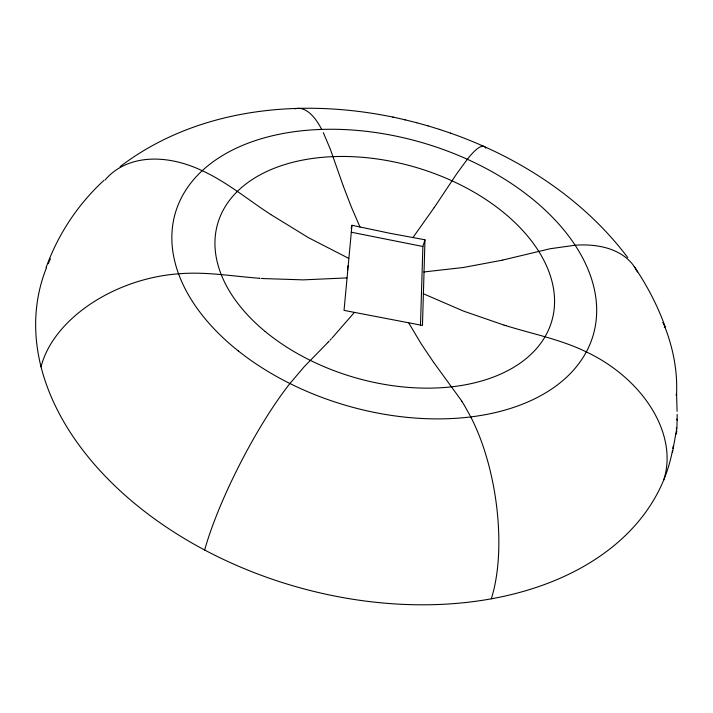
<?xml version="1.0" encoding="UTF-8"?>
<svg xmlns="http://www.w3.org/2000/svg" width="713" height="713" viewBox="0 0 713 713"><rect width="100%" height="100%" fill="white"/><g stroke="black" fill="none" stroke-linecap="round" stroke-linejoin="round"><path stroke-width="1.07" d="M420.474 325.627L422.88 246.493L424.975 239.782L389.851 233.267L351.964 225.29L351.197 228.169M663.464 323.613L664.73 326.527A318.15 209.675 16.3 0 1 676.566 393.719L677.074 411.374M424.975 239.782L422.47 325.44L344.04 310.387L351.964 225.29M672.537 452.015L676.94 427.426L677.198 414.405M46.06 267.705C57.922 234.452 77.993 204.23 103.973 180.336M435.634 205.451L436.178 204.64M436.472 204.203L456.926 173.491L467.336 159.266A105.283 17.219 -64.9 0 1 485.803 148.179M435.527 205.611L434.11 207.706M434.021 207.831L412.872 237.652M354.263 312.561L331.955 338.158M331.189 338.969L330.057 340.181M328.506 341.803L329.112 341.171M327.686 342.659L328.185 342.142M327.374 342.98L304.308 366.607L289.924 383.523A131.825 26.381 -62.7 0 0 204.658 549.999M120.114 166.628C200.398 105.488 309.683 97.057 405.296 119.873M502.567 260.085L503.048 259.969M503.601 259.844L550.097 248.748L575.159 245.219A110.551 65.988 -30.2 0 1 637.36 272.018M501.462 260.334L502.273 260.147M501.132 260.405L463.414 267.482L423.772 271.974M346.919 277.91L303.221 279.87L263.391 278.569M261.368 278.418L262.972 278.542M259.336 278.257L259.951 278.302M259.113 278.239C232.313 276.243 205.487 271.448 178.544 273.819A124.739 82.236 -18.3 0 0 41.051 366.865M351.197 232.206L422.88 246.493M392.89 117.11L393.826 117.333M404.681 119.722L416.722 122.725M416.419 122.654L428.076 125.907M505.312 325.493L506.043 325.707M505.045 325.413L504.064 325.119M506.221 325.761C533.021 334.067 560.944 339.513 586.318 351.901A120.96 87.244 28.3 0 1 663.571 480.348M503.966 325.083L463.798 311.207L423.148 293.667M428.067 125.889L439.645 129.472M450.482 133.126L451.106 133.34C519.741 157.582 583.689 199.043 627.788 257.616M439.324 129.356L451.106 133.34M348.737 258.373L308.479 237.687L270.922 214.622M270.824 214.56C248.071 199.8 227.01 182.1 202.225 170.692A113.902 78.546 44.1 0 0 105.078 179.997M662.725 322.401L663.322 323.337M433.673 362.4L420.92 343.443L408.852 323.096M433.959 362.783L461.311 400.412M634.222 266.528C646.923 285.271 657.529 305.431 665.158 326.768M461.391 400.546L461.89 401.339M461.979 401.481L464.332 405.349M464.413 405.483L470.152 415.759M470.58 416.588L470.74 416.891A130.105 53.546 81.3 0 1 491.275 598.831M321.715 129.472L321.706 129.445A106.451 36.746 86.5 0 0 295.039 108.857M323.319 132.663L330.315 149.142L343.158 185.692M360.02 227.082L351.179 206.61L343.345 186.2M672.457 450.563A326.768 221.618 16.3 0 1 293.391 585.934A326.768 221.618 16.3 0 1 46.47 267.794M48.154 263.757A326.768 221.618 16.3 0 1 50.409 258.783M673.206 446.231A326.768 221.618 16.3 0 1 672.849 448.397M347.641 270.12A37.031 23.458 16.3 0 1 348.042 265.851M676.566 393.719A1.845 1.337 3.9 0 1 675.924 394.949M664.73 326.527A1.738 1.159 -19.5 0 1 664.311 327.606M676.53 419.119A2.068 1.462 1.5 0 1 677.341 420.412M676.28 427.969A2.059 1.426 9.7 0 1 676.726 429.039M676.904 431.017A19.679 2.674 -89.4 0 1 675.541 434.672M238.311 350.948A217.67 136.798 16.3 0 0 590.917 341.892A217.67 136.798 16.3 0 0 323.577 129.356A217.67 136.798 16.3 0 0 238.311 350.948M265.2 331.509A173.999 109.445 16.3 0 0 548.974 328.907A173.999 109.445 16.3 0 0 340.11 156.468A173.999 109.445 16.3 0 0 265.2 331.509"/></g></svg>
